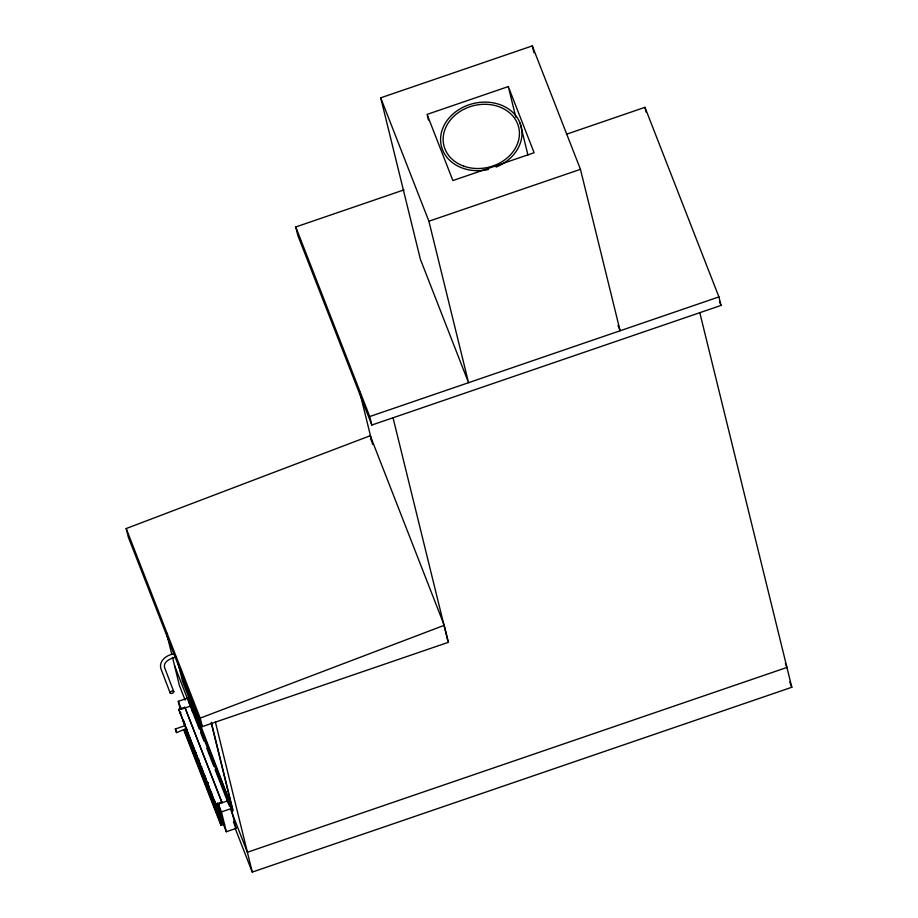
<?xml version="1.0" encoding="UTF-8"?>
<svg xmlns="http://www.w3.org/2000/svg" width="918" height="918" viewBox="0 0 918 918"><rect width="100%" height="100%" fill="white"/><g stroke="black" fill="none" stroke-linecap="round" stroke-linejoin="round"><path stroke-width="1.38" d="M126.191 528.55L370.252 435.729L444.232 625.307L448.409 642.302L202.27 726.62L128.279 537.041L126.191 528.55L200.181 718.128L202.27 726.62M200.181 718.128L444.232 625.307M380.729 97.824L428.901 221.238L468.547 382.691L420.387 259.266L380.729 97.824L532.291 45.9L580.451 169.325L620.109 330.767L618.043 325.454M508.308 86.579L427.065 114.406L452.884 180.559L534.115 152.732L508.308 86.579L515.824 117.194M566.452 134.235L644.952 107.337L718.932 296.916L721.02 305.419L371.824 425.034L297.845 235.467L295.757 226.964L404.035 189.877M428.901 221.238L580.451 169.325M371.824 425.034L369.736 416.542L718.932 296.916M180.249 709.258L178.299 701.329L188.006 698.013L231.152 808.597L236.029 828.426L226.333 831.742L219.643 814.633M229.374 805.981L228.077 800.691L217.164 804.432L217.853 807.266L216.648 807.679L178.781 709.35L184.851 707.273L221.835 802.068L222.007 802.768L184.851 707.273M179.653 712.896L180.869 712.483M186.182 728.617L176.623 732.598L176.245 731.841L175.361 728.972L185.057 725.645M201.811 766.84L200.606 767.253L198.517 758.761M207.984 782.641L206.768 783.054L204.978 775.767M216.648 807.679L215.776 804.145L221.835 802.068M218.22 805.729L217.015 806.153L220.492 820.313L221.708 819.9L217.669 803.468M218.771 810.284L219.987 809.871L219.391 807.438M226.333 831.742L221.456 811.914L231.152 808.597M220.309 814.232L219.104 814.645L185.7 729.076M224.635 824.135L220.997 825.385L220.125 821.84L221.341 821.426L185.39 729.317M235.088 828.116L252.255 872.1L791.809 687.272L699.803 312.682M173.743 653.868C166.72 654.924 158.309 661.017 161.017 669.015L170.128 692.872M176.302 657.058C170.553 658.057 162.417 662.096 164.735 667.983L173.777 691.644A1.928 1.09 -20.9 0 1 171.264 693.48A1.928 1.09 -20.9 0 1 170.817 691.644A1.928 1.09 -20.9 0 1 173.777 691.644M175.361 728.972L176.623 732.598M185.172 725.805L185.918 727.756M719.448 301.402L721.02 305.419M785.372 663.439L786.933 667.443L247.378 852.271L230.739 809.619M789.721 681.936L791.809 687.272M295.757 226.964L369.736 416.542M232.736 809.481L229.649 801.575L229.993 802.998M174.558 665.665L189.119 702.981M189.406 703.704L190.944 707.64M191.208 708.317L197.45 724.313M197.68 724.922L199.252 728.926M200.572 732.312L203.934 740.941M206.814 748.308L210.188 756.96M210.452 757.637L212.012 761.63M212.276 762.307L213.837 766.312M215.133 769.628L216.694 773.633M216.958 774.322L218.53 778.326M218.771 778.957L220.331 782.962M220.607 783.662L228.662 804.283M233.459 821.84L236.029 828.426M185.149 700.147L179.423 685.494L172.515 657.345M178.299 701.329L181.385 709.235L191.082 705.908L192.47 711.576M221.456 811.914L218.369 804.019L223.246 823.848M217.199 803.101L219.769 809.687M218.725 810.169L221.858 818.179M183.623 720.573L185.161 724.531M178.781 709.35L215.776 804.145M183.175 721.158L185.229 726.425M185.046 729.477L218.909 816.251M220.986 821.587L222.03 824.261L221.341 821.426M184.174 729.73L220.125 821.84M184.002 730.602L220.997 825.385M644.952 107.337L646.134 112.203M532.291 45.9L534.001 52.854M520.093 123.115L527.953 155.108M427.409 115.794L428.431 119.971M393.042 417.77L447.823 640.821M359.695 391.86L372.616 444.507M370.252 435.729L371.538 440.961M215.374 721.95L252.255 872.1M211.324 722.317L233.08 810.892L182.602 681.546L178.184 663.553M211.266 723.109L231.979 807.438L183.921 681.741L180.869 669.302M217.279 804.214L218.473 809.068M214.525 800.68L216.017 806.75M211.14 791.568L212.93 798.844M188.006 698.013L189.303 703.303M207.766 782.457L209.855 790.949M202.201 769.077L203.681 775.148M166.387 632.387L171.838 654.568M195.729 752.071L197.519 759.358M192.952 745.382L194.444 751.452M189.865 737.487L191.357 743.557M186.48 728.376L188.27 735.662M183.703 721.686L184.897 726.54M185.47 728.892L186.583 733.425M488.456 169.463A41.092 33.828 -13.8 0 1 442.178 129.897A41.092 33.828 -13.8 0 1 508.733 109.093A41.092 33.828 -13.8 0 1 496.122 167.065M463.751 166.147A38.499 31.694 -13.8 0 0 519.393 132.031A38.499 31.694 -13.8 0 0 460.721 111.032A38.499 31.694 -13.8 0 0 463.751 166.147"/></g></svg>
